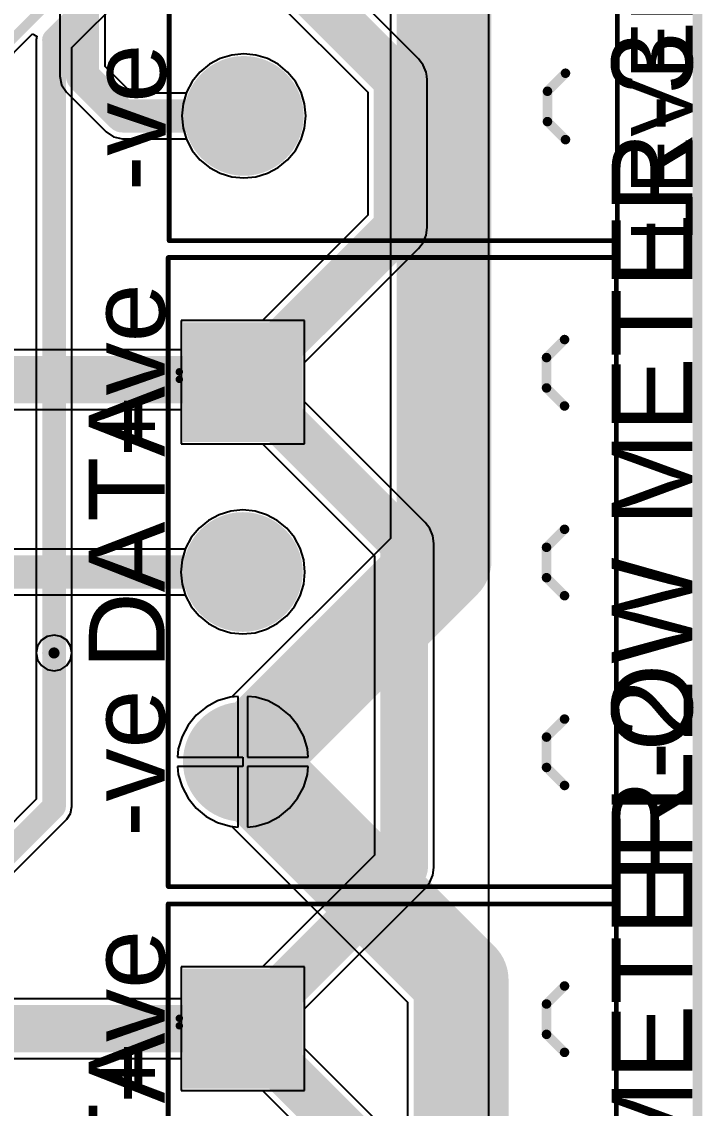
# Model space of a CAD drawing. Header units: millimetres. Extents: x 0 to 214, y 0 to 214.
# Drawn here: x 6.097 to 6.814, y 1.591 to 2.736 of the extents above; entities that cross this region are included whole.
import ezdxf

# ---------------------------------------------------------------- set-up
doc = ezdxf.new("R2010")
doc.units = ezdxf.units.MM
doc.header["$MEASUREMENT"] = 0
for name, color, linetype in [('BottomLayer', 5, 'Continuous'), ('BottomSolder', 6, 'Continuous'), ('Mechanical2', 216, 'Continuous'), ('MultiLayer', 9, 'Continuous'), ('PadHoleLayer', 156, 'Continuous'), ('TopLayer', 1, 'Continuous'), ('TopOverlay', 2, 'Continuous'), ('TopSolder', 216, 'Continuous'), ('ViaHoleLayer', 16, 'Continuous')]:
    doc.layers.add(name, color=color, linetype=linetype)
doc.styles.add('Arial', font='', dxfattribs={"height": 0.2})
doc.styles.get('Arial').set_extended_font_data('Arial')

# ---------------------------------------------------------------- blocks, each defined once
blk = doc.blocks.new('TBP01R1_508_03BE_173')
at = {"layer": 'BottomLayer'}
blk.add_hatch(color=5, dxfattribs=at).paths.add_polyline_path([(-0.1591, 0.0591), (-0.0409, 0.0591), (-0.0409, -0.0591), (-0.1591, -0.0591)])
h = blk.add_hatch(color=5, dxfattribs=at)
edge = h.paths.add_edge_path()
edge.add_arc((0.1, 0), 0.0591, 0, 360)
h = blk.add_hatch(color=5, dxfattribs=at)
edge = h.paths.add_edge_path()
edge.add_arc((0.3, 0), 0.0591, 0, 360)
at = {"layer": 'BottomSolder'}
blk.add_hatch(color=6, dxfattribs=at).paths.add_polyline_path([(-0.1631, 0.0631), (-0.0369, 0.0631), (-0.0369, -0.0631), (-0.1631, -0.0631)])
h = blk.add_hatch(color=6, dxfattribs=at)
edge = h.paths.add_edge_path()
edge.add_arc((0.1, 0), 0.0631, 0, 360)
h = blk.add_hatch(color=6, dxfattribs=at)
edge = h.paths.add_edge_path()
edge.add_arc((0.3, 0), 0.0631, 0, 360)
at = {"layer": 'MultiLayer'}
blk.add_hatch(color=9, dxfattribs=at).paths.add_polyline_path([(-0.1591, 0.0591), (-0.0409, 0.0591), (-0.0409, -0.0591), (-0.1591, -0.0591)])
h = blk.add_hatch(color=9, dxfattribs=at)
edge = h.paths.add_edge_path()
edge.add_arc((0.1, 0), 0.0591, 0, 360)
h = blk.add_hatch(color=9, dxfattribs=at)
edge = h.paths.add_edge_path()
edge.add_arc((0.3, 0), 0.0591, 0, 360)
at = {"layer": 'PadHoleLayer'}
h = blk.add_hatch(color=156, dxfattribs=at)
edge = h.paths.add_edge_path()
edge.add_arc((-0.1, 0), 0.0335, 0, 360)
h = blk.add_hatch(color=156, dxfattribs=at)
edge = h.paths.add_edge_path()
edge.add_arc((0.1, 0), 0.0335, 0, 360)
h = blk.add_hatch(color=156, dxfattribs=at)
edge = h.paths.add_edge_path()
edge.add_arc((0.3, 0), 0.0335, 0, 360)
at = {"layer": 'TopLayer'}
blk.add_hatch(color=1, dxfattribs=at).paths.add_polyline_path([(-0.1591, 0.0591), (-0.0409, 0.0591), (-0.0409, -0.0591), (-0.1591, -0.0591)])
h = blk.add_hatch(color=1, dxfattribs=at)
edge = h.paths.add_edge_path()
edge.add_arc((0.1, 0), 0.0591, 0, 360)
h = blk.add_hatch(color=1, dxfattribs=at)
edge = h.paths.add_edge_path()
edge.add_arc((0.3, 0), 0.0591, 0, 360)
at = {"layer": 'TopSolder'}
blk.add_hatch(color=216, dxfattribs=at).paths.add_polyline_path([(-0.1631, 0.0631), (-0.0369, 0.0631), (-0.0369, -0.0631), (-0.1631, -0.0631)])
h = blk.add_hatch(color=216, dxfattribs=at)
edge = h.paths.add_edge_path()
edge.add_arc((0.1, 0), 0.0631, 0, 360)
h = blk.add_hatch(color=216, dxfattribs=at)
edge = h.paths.add_edge_path()
edge.add_arc((0.3, 0), 0.0631, 0, 360)
at = {"layer": 'TopOverlay'}
for points, const_width in [([(-0.2315, -0.0787), (-0.2315, 0.3937)], 0.005), ([(0.4315, 0.3937), (-0.2315, 0.3937)], 0.005), ([(0.4315, -0.0787), (0.4315, 0.3937)], 0.005), ([(-0.126, 0.32), (-0.145, 0.339)], 0.01), ([(-0.094, 0.32), (-0.075, 0.339)], 0.01), ([(0.074, 0.32), (0.055, 0.339)], 0.01), ([(0.074, 0.32), (0.055, 0.339)], 0.01), ([(0.106, 0.32), (0.125, 0.339)], 0.01), ([(0.106, 0.32), (0.125, 0.339)], 0.01), ([(0.274, 0.32), (0.255, 0.339)], 0.01), ([(0.306, 0.32), (0.325, 0.339)], 0.01), ([(-0.094, 0.32), (-0.126, 0.32)], 0.01), ([(0.106, 0.32), (0.074, 0.32)], 0.01), ([(0.106, 0.32), (0.074, 0.32)], 0.01), ([(0.306, 0.32), (0.274, 0.32)], 0.01), ([(0.4315, -0.0787), (-0.2315, -0.0787)], 0.005)]:
    blk.add_lwpolyline(points, dxfattribs=dict(at, const_width=const_width))
for points, const_width in [([(-0.2327, 0.3937, 1), (-0.2302, 0.3937, 1)], 0.0025), ([(-0.2327, 0.3937, 1), (-0.2302, 0.3937, 1)], 0.0025), ([(0.4302, 0.3937, 1), (0.4327, 0.3937, 1)], 0.0025), ([(0.4302, 0.3937, 1), (0.4327, 0.3937, 1)], 0.0025), ([(-0.1475, 0.339, 1), (-0.1425, 0.339, 1)], 0.005), ([(-0.0775, 0.339, 1), (-0.0725, 0.339, 1)], 0.005), ([(0.0525, 0.339, 1), (0.0575, 0.339, 1)], 0.005), ([(0.0525, 0.339, 1), (0.0575, 0.339, 1)], 0.005), ([(0.1225, 0.339, 1), (0.1275, 0.339, 1)], 0.005), ([(0.1225, 0.339, 1), (0.1275, 0.339, 1)], 0.005), ([(0.2525, 0.339, 1), (0.2575, 0.339, 1)], 0.005), ([(0.3225, 0.339, 1), (0.3275, 0.339, 1)], 0.005), ([(-0.1285, 0.32, 1), (-0.1235, 0.32, 1)], 0.005), ([(-0.1285, 0.32, 1), (-0.1235, 0.32, 1)], 0.005), ([(-0.0965, 0.32, 1), (-0.0915, 0.32, 1)], 0.005), ([(-0.0965, 0.32, 1), (-0.0915, 0.32, 1)], 0.005), ([(0.0715, 0.32, 1), (0.0765, 0.32, 1)], 0.005), ([(0.0715, 0.32, 1), (0.0765, 0.32, 1)], 0.005), ([(0.0715, 0.32, 1), (0.0765, 0.32, 1)], 0.005), ([(0.0715, 0.32, 1), (0.0765, 0.32, 1)], 0.005), ([(0.1035, 0.32, 1), (0.1085, 0.32, 1)], 0.005), ([(0.1035, 0.32, 1), (0.1085, 0.32, 1)], 0.005), ([(0.1035, 0.32, 1), (0.1085, 0.32, 1)], 0.005), ([(0.1035, 0.32, 1), (0.1085, 0.32, 1)], 0.005), ([(0.2715, 0.32, 1), (0.2765, 0.32, 1)], 0.005), ([(0.2715, 0.32, 1), (0.2765, 0.32, 1)], 0.005), ([(0.3035, 0.32, 1), (0.3085, 0.32, 1)], 0.005), ([(0.3035, 0.32, 1), (0.3085, 0.32, 1)], 0.005), ([(-0.1031, -0.067, 1), (-0.1109, -0.067, 1)], 0.00787), ([(-0.1129, -0.067, 1), (-0.109, -0.067, 1)], 0.00394), ([(-0.105, -0.067, 1), (-0.1011, -0.067, 1)], 0.00394), ([(-0.2327, -0.0787, 1), (-0.2302, -0.0787, 1)], 0.0025), ([(-0.2327, -0.0787, 1), (-0.2302, -0.0787, 1)], 0.0025), ([(0.4302, -0.0787, 1), (0.4327, -0.0787, 1)], 0.0025), ([(0.4302, -0.0787, 1), (0.4327, -0.0787, 1)], 0.0025)]:
    blk.add_lwpolyline(points, format="xyb", close=True, dxfattribs=dict(at, const_width=const_width))
blk = doc.blocks.new('TBP01R1_508_03BE_174')
at = {"layer": 'BottomLayer'}
blk.add_hatch(color=5, dxfattribs=at).paths.add_polyline_path([(-0.1591, 0.0591), (-0.0409, 0.0591), (-0.0409, -0.0591), (-0.1591, -0.0591)])
h = blk.add_hatch(color=5, dxfattribs=at)
edge = h.paths.add_edge_path()
edge.add_arc((0.1, 0), 0.0591, 0, 360)
h = blk.add_hatch(color=5, dxfattribs=at)
edge = h.paths.add_edge_path()
edge.add_arc((0.3, 0), 0.0591, 0, 360)
at = {"layer": 'BottomSolder'}
blk.add_hatch(color=6, dxfattribs=at).paths.add_polyline_path([(-0.1631, 0.0631), (-0.0369, 0.0631), (-0.0369, -0.0631), (-0.1631, -0.0631)])
h = blk.add_hatch(color=6, dxfattribs=at)
edge = h.paths.add_edge_path()
edge.add_arc((0.1, 0), 0.0631, 0, 360)
h = blk.add_hatch(color=6, dxfattribs=at)
edge = h.paths.add_edge_path()
edge.add_arc((0.3, 0), 0.0631, 0, 360)
at = {"layer": 'MultiLayer'}
blk.add_hatch(color=9, dxfattribs=at).paths.add_polyline_path([(-0.1591, 0.0591), (-0.0409, 0.0591), (-0.0409, -0.0591), (-0.1591, -0.0591)])
h = blk.add_hatch(color=9, dxfattribs=at)
edge = h.paths.add_edge_path()
edge.add_arc((0.1, 0), 0.0591, 0, 360)
h = blk.add_hatch(color=9, dxfattribs=at)
edge = h.paths.add_edge_path()
edge.add_arc((0.3, 0), 0.0591, 0, 360)
at = {"layer": 'PadHoleLayer'}
h = blk.add_hatch(color=156, dxfattribs=at)
edge = h.paths.add_edge_path()
edge.add_arc((-0.1, 0), 0.0335, 0, 360)
h = blk.add_hatch(color=156, dxfattribs=at)
edge = h.paths.add_edge_path()
edge.add_arc((0.1, 0), 0.0335, 0, 360)
h = blk.add_hatch(color=156, dxfattribs=at)
edge = h.paths.add_edge_path()
edge.add_arc((0.3, 0), 0.0335, 0, 360)
at = {"layer": 'TopLayer'}
blk.add_hatch(color=1, dxfattribs=at).paths.add_polyline_path([(-0.1591, 0.0591), (-0.0409, 0.0591), (-0.0409, -0.0591), (-0.1591, -0.0591)])
h = blk.add_hatch(color=1, dxfattribs=at)
edge = h.paths.add_edge_path()
edge.add_arc((0.1, 0), 0.0591, 0, 360)
h = blk.add_hatch(color=1, dxfattribs=at)
edge = h.paths.add_edge_path()
edge.add_arc((0.3, 0), 0.0591, 0, 360)
at = {"layer": 'TopSolder'}
blk.add_hatch(color=216, dxfattribs=at).paths.add_polyline_path([(-0.1631, 0.0631), (-0.0369, 0.0631), (-0.0369, -0.0631), (-0.1631, -0.0631)])
h = blk.add_hatch(color=216, dxfattribs=at)
edge = h.paths.add_edge_path()
edge.add_arc((0.1, 0), 0.0631, 0, 360)
h = blk.add_hatch(color=216, dxfattribs=at)
edge = h.paths.add_edge_path()
edge.add_arc((0.3, 0), 0.0631, 0, 360)
at = {"layer": 'TopOverlay'}
for points, const_width in [([(-0.2315, -0.0787), (-0.2315, 0.3937)], 0.005), ([(0.4315, 0.3937), (-0.2315, 0.3937)], 0.005), ([(0.4315, -0.0787), (0.4315, 0.3937)], 0.005), ([(-0.126, 0.32), (-0.145, 0.339)], 0.01), ([(-0.094, 0.32), (-0.075, 0.339)], 0.01), ([(0.074, 0.32), (0.055, 0.339)], 0.01), ([(0.074, 0.32), (0.055, 0.339)], 0.01), ([(0.106, 0.32), (0.125, 0.339)], 0.01), ([(0.106, 0.32), (0.125, 0.339)], 0.01), ([(0.274, 0.32), (0.255, 0.339)], 0.01), ([(0.306, 0.32), (0.325, 0.339)], 0.01), ([(-0.094, 0.32), (-0.126, 0.32)], 0.01), ([(0.106, 0.32), (0.074, 0.32)], 0.01), ([(0.106, 0.32), (0.074, 0.32)], 0.01), ([(0.306, 0.32), (0.274, 0.32)], 0.01), ([(0.4315, -0.0787), (-0.2315, -0.0787)], 0.005)]:
    blk.add_lwpolyline(points, dxfattribs=dict(at, const_width=const_width))
for points, const_width in [([(-0.2327, 0.3937, 1), (-0.2302, 0.3937, 1)], 0.0025), ([(-0.2327, 0.3937, 1), (-0.2302, 0.3937, 1)], 0.0025), ([(0.4302, 0.3937, 1), (0.4327, 0.3937, 1)], 0.0025), ([(0.4302, 0.3937, 1), (0.4327, 0.3937, 1)], 0.0025), ([(-0.1475, 0.339, 1), (-0.1425, 0.339, 1)], 0.005), ([(-0.0775, 0.339, 1), (-0.0725, 0.339, 1)], 0.005), ([(0.0525, 0.339, 1), (0.0575, 0.339, 1)], 0.005), ([(0.0525, 0.339, 1), (0.0575, 0.339, 1)], 0.005), ([(0.1225, 0.339, 1), (0.1275, 0.339, 1)], 0.005), ([(0.1225, 0.339, 1), (0.1275, 0.339, 1)], 0.005), ([(0.2525, 0.339, 1), (0.2575, 0.339, 1)], 0.005), ([(0.3225, 0.339, 1), (0.3275, 0.339, 1)], 0.005), ([(-0.1285, 0.32, 1), (-0.1235, 0.32, 1)], 0.005), ([(-0.1285, 0.32, 1), (-0.1235, 0.32, 1)], 0.005), ([(-0.0965, 0.32, 1), (-0.0915, 0.32, 1)], 0.005), ([(-0.0965, 0.32, 1), (-0.0915, 0.32, 1)], 0.005), ([(0.0715, 0.32, 1), (0.0765, 0.32, 1)], 0.005), ([(0.0715, 0.32, 1), (0.0765, 0.32, 1)], 0.005), ([(0.0715, 0.32, 1), (0.0765, 0.32, 1)], 0.005), ([(0.0715, 0.32, 1), (0.0765, 0.32, 1)], 0.005), ([(0.1035, 0.32, 1), (0.1085, 0.32, 1)], 0.005), ([(0.1035, 0.32, 1), (0.1085, 0.32, 1)], 0.005), ([(0.1035, 0.32, 1), (0.1085, 0.32, 1)], 0.005), ([(0.1035, 0.32, 1), (0.1085, 0.32, 1)], 0.005), ([(0.2715, 0.32, 1), (0.2765, 0.32, 1)], 0.005), ([(0.2715, 0.32, 1), (0.2765, 0.32, 1)], 0.005), ([(0.3035, 0.32, 1), (0.3085, 0.32, 1)], 0.005), ([(0.3035, 0.32, 1), (0.3085, 0.32, 1)], 0.005), ([(-0.1031, -0.067, 1), (-0.1109, -0.067, 1)], 0.00787), ([(-0.1129, -0.067, 1), (-0.109, -0.067, 1)], 0.00394), ([(-0.105, -0.067, 1), (-0.1011, -0.067, 1)], 0.00394), ([(-0.2327, -0.0787, 1), (-0.2302, -0.0787, 1)], 0.0025), ([(-0.2327, -0.0787, 1), (-0.2302, -0.0787, 1)], 0.0025), ([(0.4302, -0.0787, 1), (0.4327, -0.0787, 1)], 0.0025), ([(0.4302, -0.0787, 1), (0.4327, -0.0787, 1)], 0.0025)]:
    blk.add_lwpolyline(points, format="xyb", close=True, dxfattribs=dict(at, const_width=const_width))
blk = doc.blocks.new('TBP01R1_508_02BE_178')
at = {"layer": 'BottomLayer'}
blk.add_hatch(color=5, dxfattribs=at).paths.add_polyline_path([(-0.1591, 0.0591), (-0.0409, 0.0591), (-0.0409, -0.0591), (-0.1591, -0.0591)])
h = blk.add_hatch(color=5, dxfattribs=at)
edge = h.paths.add_edge_path()
edge.add_arc((0.1, 0), 0.0591, 0, 360)
at = {"layer": 'BottomSolder'}
blk.add_hatch(color=6, dxfattribs=at).paths.add_polyline_path([(-0.1631, 0.0631), (-0.0369, 0.0631), (-0.0369, -0.0631), (-0.1631, -0.0631)])
h = blk.add_hatch(color=6, dxfattribs=at)
edge = h.paths.add_edge_path()
edge.add_arc((0.1, 0), 0.0631, 0, 360)
at = {"layer": 'MultiLayer'}
blk.add_hatch(color=9, dxfattribs=at).paths.add_polyline_path([(-0.1591, 0.0591), (-0.0409, 0.0591), (-0.0409, -0.0591), (-0.1591, -0.0591)])
h = blk.add_hatch(color=9, dxfattribs=at)
edge = h.paths.add_edge_path()
edge.add_arc((0.1, 0), 0.0591, 0, 360)
at = {"layer": 'PadHoleLayer'}
h = blk.add_hatch(color=156, dxfattribs=at)
edge = h.paths.add_edge_path()
edge.add_arc((-0.1, 0), 0.0335, 0, 360)
h = blk.add_hatch(color=156, dxfattribs=at)
edge = h.paths.add_edge_path()
edge.add_arc((0.1, 0), 0.0335, 0, 360)
at = {"layer": 'TopLayer'}
blk.add_hatch(color=1, dxfattribs=at).paths.add_polyline_path([(-0.1591, 0.0591), (-0.0409, 0.0591), (-0.0409, -0.0591), (-0.1591, -0.0591)])
h = blk.add_hatch(color=1, dxfattribs=at)
edge = h.paths.add_edge_path()
edge.add_arc((0.1, 0), 0.0591, 0, 360)
at = {"layer": 'TopSolder'}
blk.add_hatch(color=216, dxfattribs=at).paths.add_polyline_path([(-0.1631, 0.0631), (-0.0369, 0.0631), (-0.0369, -0.0631), (-0.1631, -0.0631)])
h = blk.add_hatch(color=216, dxfattribs=at)
edge = h.paths.add_edge_path()
edge.add_arc((0.1, 0), 0.0631, 0, 360)
at = {"layer": 'TopOverlay'}
for points, const_width in [([(0.2315, 0.3937), (-0.2315, 0.3937)], 0.005), ([(-0.2315, -0.0787), (-0.2315, 0.3937)], 0.005), ([(0.2315, -0.0787), (0.2315, 0.3937)], 0.005), ([(-0.126, 0.32), (-0.145, 0.339)], 0.01), ([(-0.094, 0.32), (-0.075, 0.339)], 0.01), ([(0.074, 0.32), (0.055, 0.339)], 0.01), ([(0.074, 0.32), (0.055, 0.339)], 0.01), ([(0.106, 0.32), (0.125, 0.339)], 0.01), ([(0.106, 0.32), (0.125, 0.339)], 0.01), ([(-0.094, 0.32), (-0.126, 0.32)], 0.01), ([(0.106, 0.32), (0.074, 0.32)], 0.01), ([(0.106, 0.32), (0.074, 0.32)], 0.01), ([(0.2315, -0.0787), (-0.2315, -0.0787)], 0.005)]:
    blk.add_lwpolyline(points, dxfattribs=dict(at, const_width=const_width))
for points, const_width in [([(-0.2327, 0.3937, 1), (-0.2302, 0.3937, 1)], 0.0025), ([(-0.2327, 0.3937, 1), (-0.2302, 0.3937, 1)], 0.0025), ([(0.2302, 0.3937, 1), (0.2327, 0.3937, 1)], 0.0025), ([(0.2302, 0.3937, 1), (0.2327, 0.3937, 1)], 0.0025), ([(-0.1475, 0.339, 1), (-0.1425, 0.339, 1)], 0.005), ([(-0.0775, 0.339, 1), (-0.0725, 0.339, 1)], 0.005), ([(0.0525, 0.339, 1), (0.0575, 0.339, 1)], 0.005), ([(0.0525, 0.339, 1), (0.0575, 0.339, 1)], 0.005), ([(0.1225, 0.339, 1), (0.1275, 0.339, 1)], 0.005), ([(0.1225, 0.339, 1), (0.1275, 0.339, 1)], 0.005), ([(-0.1285, 0.32, 1), (-0.1235, 0.32, 1)], 0.005), ([(-0.1285, 0.32, 1), (-0.1235, 0.32, 1)], 0.005), ([(-0.0965, 0.32, 1), (-0.0915, 0.32, 1)], 0.005), ([(-0.0965, 0.32, 1), (-0.0915, 0.32, 1)], 0.005), ([(0.0715, 0.32, 1), (0.0765, 0.32, 1)], 0.005), ([(0.0715, 0.32, 1), (0.0765, 0.32, 1)], 0.005), ([(0.0715, 0.32, 1), (0.0765, 0.32, 1)], 0.005), ([(0.0715, 0.32, 1), (0.0765, 0.32, 1)], 0.005), ([(0.1035, 0.32, 1), (0.1085, 0.32, 1)], 0.005), ([(0.1035, 0.32, 1), (0.1085, 0.32, 1)], 0.005), ([(0.1035, 0.32, 1), (0.1085, 0.32, 1)], 0.005), ([(0.1035, 0.32, 1), (0.1085, 0.32, 1)], 0.005), ([(-0.1031, -0.067, 1), (-0.1109, -0.067, 1)], 0.00787), ([(-0.1129, -0.067, 1), (-0.109, -0.067, 1)], 0.00394), ([(-0.105, -0.067, 1), (-0.1011, -0.067, 1)], 0.00394), ([(-0.2327, -0.0787, 1), (-0.2302, -0.0787, 1)], 0.0025), ([(-0.2327, -0.0787, 1), (-0.2302, -0.0787, 1)], 0.0025), ([(0.2302, -0.0787, 1), (0.2327, -0.0787, 1)], 0.0025), ([(0.2302, -0.0787, 1), (0.2327, -0.0787, 1)], 0.0025)]:
    blk.add_lwpolyline(points, format="xyb", close=True, dxfattribs=dict(at, const_width=const_width))

msp = doc.modelspace()

# ---------------------------------------------------------------- hatches: boundary and pattern name
at = {"layer": 'BottomLayer'}
h = msp.add_hatch(color=5, dxfattribs=at)
edge = h.paths.add_edge_path()
edge.add_arc((6.131, 2.071), 0.0118, 0, 360)
at = {"layer": 'BottomSolder'}
h = msp.add_hatch(color=6, dxfattribs=at)
edge = h.paths.add_edge_path()
edge.add_arc((6.131, 2.071), 0.00591, 0, 360)
at = {"layer": 'TopLayer'}
h = msp.add_hatch(color=1, dxfattribs=at)
edge = h.paths.add_edge_path()
edge.add_arc((6.131, 2.071), 0.0118, 0, 360)
at = {"layer": 'TopSolder'}
h = msp.add_hatch(color=216, dxfattribs=at)
edge = h.paths.add_edge_path()
edge.add_arc((6.131, 2.071), 0.00591, 0, 360)
at = {"layer": 'ViaHoleLayer'}
h = msp.add_hatch(color=16, dxfattribs=at)
edge = h.paths.add_edge_path()
edge.add_arc((6.131, 2.071), 0.00591, 0, 360)

# ---------------------------------------------------------------- linework, layer by layer
at = {"layer": 'BottomLayer'}
for p, q in [((6.4855, 3.4512), (6.4855, 2.1917)), ((6.1499, 2.7092), (6.2609, 2.8203)), ((5.8749, 2.4901), (6.1083, 2.7235)), ((6.1083, 2.7235), (6.1129, 2.721)), ((6.1129, 2.721), (6.1121, 2.717)), ((6.1121, 2.717), (6.1121, 2.071)), ((6.1499, 2.071), (6.1499, 2.7092)), ((6.2947, 2.6914), (6.2848, 2.6832)), ((6.306, 2.6974), (6.2947, 2.6914)), ((6.3182, 2.7011), (6.306, 2.6974)), ((6.331, 2.7024), (6.3182, 2.7011)), ((6.3438, 2.7011), (6.331, 2.7024)), ((6.356, 2.6974), (6.3438, 2.7011)), ((6.3673, 2.6914), (6.356, 2.6974)), ((6.3772, 2.6832), (6.3673, 2.6914)), ((6.2848, 2.6832), (6.2766, 2.6733)), ((6.3854, 2.6733), (6.3772, 2.6832)), ((6.2766, 2.6733), (6.2706, 2.662)), ((6.3914, 2.662), (6.3854, 2.6733)), ((6.2706, 2.662), (6.2669, 2.6498)), ((6.3951, 2.6498), (6.3914, 2.662)), ((6.2669, 2.6498), (6.2656, 2.637)), ((6.3964, 2.637), (6.3951, 2.6498)), ((6.2656, 2.637), (6.2669, 2.6242)), ((6.3951, 2.6242), (6.3964, 2.637)), ((6.2669, 2.6242), (6.2706, 2.612)), ((6.3914, 2.612), (6.3951, 2.6242)), ((6.2706, 2.612), (6.2766, 2.6007)), ((6.3854, 2.6007), (6.3914, 2.612)), ((6.2766, 2.6007), (6.2848, 2.5908)), ((6.3772, 2.5908), (6.3854, 2.6007)), ((6.2848, 2.5908), (6.2947, 2.5826)), ((6.3673, 2.5826), (6.3772, 2.5908)), ((6.2947, 2.5826), (6.306, 2.5766)), ((6.306, 2.5766), (6.3182, 2.5729)), ((6.3438, 2.5729), (6.356, 2.5766)), ((6.356, 2.5766), (6.3673, 2.5826)), ((6.3182, 2.5729), (6.331, 2.5716)), ((6.331, 2.5716), (6.3438, 2.5729)), ((6.3951, 2.4214), (6.2649, 2.4214)), ((6.2649, 2.4214), (6.2649, 2.2913)), ((6.3951, 2.2913), (6.3951, 2.4214)), ((6.2649, 2.2913), (6.3951, 2.2913)), ((6.33, 2.2217), (6.3172, 2.2204)), ((6.3428, 2.2204), (6.33, 2.2217)), ((6.2937, 2.2107), (6.2838, 2.2026)), ((6.305, 2.2167), (6.2937, 2.2107)), ((6.3172, 2.2204), (6.305, 2.2167)), ((6.355, 2.2167), (6.3428, 2.2204)), ((6.3663, 2.2107), (6.355, 2.2167)), ((6.3762, 2.2026), (6.3663, 2.2107)), ((6.2838, 2.2026), (6.2756, 2.1927)), ((6.3844, 2.1927), (6.3762, 2.2026)), ((6.2756, 2.1927), (6.2696, 2.1813)), ((6.4855, 2.1917), (6.3184, 2.0246)), ((6.3904, 2.1813), (6.3844, 2.1927)), ((6.2696, 2.1813), (6.2659, 2.1691)), ((6.3941, 2.1691), (6.3904, 2.1813)), ((6.2659, 2.1691), (6.2646, 2.1563)), ((6.3954, 2.1563), (6.3941, 2.1691)), ((6.2646, 2.1563), (6.2659, 2.1436)), ((6.3941, 2.1436), (6.3954, 2.1563)), ((6.2659, 2.1436), (6.2696, 2.1313)), ((6.3904, 2.1313), (6.3941, 2.1436)), ((6.2696, 2.1313), (6.2756, 2.12)), ((6.3844, 2.12), (6.3904, 2.1313)), ((6.2756, 2.12), (6.2838, 2.1101)), ((6.3762, 2.1101), (6.3844, 2.12)), ((6.2838, 2.1101), (6.2937, 2.102)), ((6.3663, 2.102), (6.3762, 2.1101)), ((6.2937, 2.102), (6.305, 2.0959)), ((6.305, 2.0959), (6.3172, 2.0922)), ((6.3428, 2.0922), (6.355, 2.0959)), ((6.355, 2.0959), (6.3663, 2.102)), ((6.3172, 2.0922), (6.33, 2.091)), ((6.33, 2.091), (6.3428, 2.0922)), ((6.1121, 2.071), (6.1136, 2.0638)), ((6.1136, 2.0638), (6.1177, 2.0577)), ((6.1443, 2.0577), (6.1484, 2.0638)), ((6.1484, 2.0638), (6.1499, 2.071)), ((6.1177, 2.0577), (6.1238, 2.0536)), ((6.1238, 2.0536), (6.131, 2.0521)), ((6.131, 2.0521), (6.1382, 2.0536)), ((6.1382, 2.0536), (6.1443, 2.0577)), ((6.3034, 2.0204), (6.2914, 2.014)), ((6.3165, 2.0244), (6.3034, 2.0204)), ((6.3184, 2.0246), (6.3165, 2.0244)), ((6.2809, 2.0054), (6.2723, 1.9949)), ((6.2914, 2.014), (6.2809, 2.0054)), ((6.2723, 1.9949), (6.2659, 1.9829)), ((6.2659, 1.9829), (6.2619, 1.9699)), ((6.2619, 1.9699), (6.2611, 1.9613)), ((6.2611, 1.9613), (6.33, 1.9613)), ((6.33, 1.9613), (6.33, 1.9513)), ((6.33, 1.9513), (6.2611, 1.9513)), ((6.2611, 1.9513), (6.2619, 1.9428)), ((6.2619, 1.9428), (6.2659, 1.9298)), ((6.2659, 1.9298), (6.2723, 1.9178)), ((6.2723, 1.9178), (6.2809, 1.9073)), ((6.2809, 1.9073), (6.2914, 1.8986)), ((6.2914, 1.8986), (6.3034, 1.8922)), ((6.3034, 1.8922), (6.3165, 1.8883)), ((6.3165, 1.8883), (6.3184, 1.8881)), ((6.3184, 1.8881), (6.5035, 1.7029)), ((6.3951, 1.7401), (6.2649, 1.7401)), ((6.2649, 1.7401), (6.2649, 1.6099)), ((6.3951, 1.6099), (6.3951, 1.7401)), ((6.5035, 1.7029), (6.5035, 1.5284)), ((6.2649, 1.6099), (6.3951, 1.6099))]:
    msp.add_line(p, q, dxfattribs=at)
for points, const_width in [([(6.542, 3.629), (6.542, 2.1683)], 0.1), ([(5.867, 2.498), (6.204, 2.835)], 0.01), ([(6.131, 2.717), (6.251, 2.837)], 0.025), ([(6.131, 2.071), (6.131, 2.717)], 0.025), ([(6.33, 1.9563), (6.542, 2.1683)], 0.1), ([(6.33, 1.9563), (6.56, 1.7263)], 0.1), ([(6.56, 1.505), (6.56, 1.7263)], 0.1)]:
    msp.add_lwpolyline(points, dxfattribs=dict(at, const_width=const_width))
for points, const_width in [([(6.1247, 2.717, 1), (6.1372, 2.717, 1)], 0.0125), ([(6.1247, 2.717, 1), (6.1372, 2.717, 1)], 0.0125), ([(6.517, 2.1683, 1), (6.567, 2.1683, 1)], 0.05), ([(6.517, 2.1683, 1), (6.567, 2.1683, 1)], 0.05), ([(6.1247, 2.071, 1), (6.1372, 2.071, 1)], 0.0125), ([(6.305, 1.9563, 1), (6.355, 1.9563, 1)], 0.05), ([(6.305, 1.9563, 1), (6.355, 1.9563, 1)], 0.05), ([(6.535, 1.7263, 1), (6.585, 1.7263, 1)], 0.05), ([(6.535, 1.7263, 1), (6.585, 1.7263, 1)], 0.05)]:
    msp.add_lwpolyline(points, format="xyb", close=True, dxfattribs=dict(at, const_width=const_width))
at = {"layer": 'Mechanical2', "const_width": 0.01}
msp.add_lwpolyline([(6.8091, -0.1058), (6.8091, 4.3161)], dxfattribs=at)
at = {"layer": 'TopLayer'}
for p, q in [((6.589, 3.3035), (6.589, 0.7854)), ((6.185, 2.6889), (6.185, 2.891)), ((6.137, 2.8811), (6.137, 2.679)), ((6.5151, 2.6971), (6.3961, 2.8162)), ((6.3518, 2.7719), (6.4617, 2.662)), ((6.2947, 2.6914), (6.2848, 2.6832)), ((6.306, 2.6974), (6.2947, 2.6914)), ((6.3182, 2.7011), (6.306, 2.6974)), ((6.331, 2.7024), (6.3182, 2.7011)), ((6.3438, 2.7011), (6.331, 2.7024)), ((6.356, 2.6974), (6.3438, 2.7011)), ((6.3673, 2.6914), (6.356, 2.6974)), ((6.3772, 2.6832), (6.3673, 2.6914)), ((6.5201, 2.6906), (6.5151, 2.6971)), ((6.2129, 2.661), (6.185, 2.6889)), ((6.2848, 2.6832), (6.2766, 2.6733)), ((6.3854, 2.6733), (6.3772, 2.6832)), ((6.5232, 2.6831), (6.5201, 2.6906)), ((6.5237, 2.679), (6.5232, 2.6831)), ((6.137, 2.679), (6.137, 2.679)), ((6.137, 2.679), (6.1389, 2.6698)), ((6.1389, 2.6698), (6.1441, 2.6621)), ((6.2766, 2.6733), (6.2706, 2.662)), ((6.3914, 2.662), (6.3854, 2.6733)), ((6.5243, 2.675), (6.5237, 2.679)), ((6.5243, 2.5193), (6.5243, 2.675)), ((6.5243, 2.675), (6.5243, 2.675)), ((6.1441, 2.6621), (6.1861, 2.6201)), ((6.2703, 2.661), (6.2129, 2.661)), ((6.2706, 2.662), (6.2703, 2.661)), ((6.3951, 2.6498), (6.3914, 2.662)), ((6.4617, 2.662), (6.4617, 2.5323)), ((6.3964, 2.637), (6.3951, 2.6498)), ((6.3951, 2.6242), (6.3964, 2.637)), ((6.3914, 2.612), (6.3951, 2.6242)), ((6.1861, 2.6201), (6.1861, 2.6201)), ((6.1861, 2.6201), (6.1938, 2.6149)), ((6.1938, 2.6149), (6.203, 2.613)), ((6.203, 2.613), (6.203, 2.613)), ((6.203, 2.613), (6.2703, 2.613)), ((6.2703, 2.613), (6.2706, 2.612)), ((6.2706, 2.612), (6.2766, 2.6007)), ((6.3854, 2.6007), (6.3914, 2.612)), ((6.2766, 2.6007), (6.2848, 2.5908)), ((6.3772, 2.5908), (6.3854, 2.6007)), ((6.2848, 2.5908), (6.2947, 2.5826)), ((6.3673, 2.5826), (6.3772, 2.5908)), ((6.2947, 2.5826), (6.306, 2.5766)), ((6.306, 2.5766), (6.3182, 2.5729)), ((6.3438, 2.5729), (6.356, 2.5766)), ((6.356, 2.5766), (6.3673, 2.5826)), ((6.3182, 2.5729), (6.331, 2.5716)), ((6.331, 2.5716), (6.3438, 2.5729)), ((6.4617, 2.5323), (6.3508, 2.4214)), ((6.5232, 2.5112), (6.5243, 2.5193)), ((6.5201, 2.5037), (6.5232, 2.5112)), ((6.3951, 2.3772), (6.5151, 2.4972)), ((6.5151, 2.4972), (6.5201, 2.5037)), ((6.3508, 2.4214), (6.2649, 2.4214)), ((6.2649, 2.4214), (6.2649, 2.3903)), ((6.2649, 2.3903), (5.95, 2.3903)), ((6.3951, 2.3355), (6.3951, 2.3772)), ((5.95, 2.3277), (6.2649, 2.3277)), ((6.2649, 2.3277), (6.2649, 2.2913)), ((6.5221, 2.2084), (6.3951, 2.3355)), ((6.2649, 2.2913), (6.3508, 2.2913)), ((6.3508, 2.2913), (6.4687, 2.1734)), ((6.33, 2.2217), (6.3172, 2.2204)), ((6.3428, 2.2204), (6.33, 2.2217)), ((6.2937, 2.2107), (6.2838, 2.2026)), ((6.305, 2.2167), (6.2937, 2.2107)), ((6.3172, 2.2204), (6.305, 2.2167)), ((6.355, 2.2167), (6.3428, 2.2204)), ((6.3663, 2.2107), (6.355, 2.2167)), ((6.3762, 2.2026), (6.3663, 2.2107)), ((6.2838, 2.2026), (6.2756, 2.1927)), ((6.3844, 2.1927), (6.3762, 2.2026)), ((6.5271, 2.202), (6.5221, 2.2084)), ((6.5302, 2.1944), (6.5271, 2.202)), ((6.2756, 2.1927), (6.2696, 2.1813)), ((6.3904, 2.1813), (6.3844, 2.1927)), ((6.5313, 2.1863), (6.5302, 2.1944)), ((6.2693, 2.1803), (5.9956, 2.1803)), ((6.2696, 2.1813), (6.2693, 2.1803)), ((6.3941, 2.1691), (6.3904, 2.1813)), ((6.5313, 1.845), (6.5313, 2.1863)), ((6.5313, 2.1863), (6.5313, 2.1863)), ((6.3954, 2.1563), (6.3941, 2.1691)), ((6.4687, 2.1734), (6.4687, 1.858)), ((6.3941, 2.1436), (6.3954, 2.1563)), ((6.3904, 2.1313), (6.3941, 2.1436)), ((5.9857, 2.1324), (6.2693, 2.1324)), ((6.2693, 2.1324), (6.2696, 2.1313)), ((6.2696, 2.1313), (6.2756, 2.12)), ((6.3844, 2.12), (6.3904, 2.1313)), ((6.2756, 2.12), (6.2838, 2.1101)), ((6.3762, 2.1101), (6.3844, 2.12)), ((6.2838, 2.1101), (6.2937, 2.102)), ((6.3663, 2.102), (6.3762, 2.1101)), ((6.2937, 2.102), (6.305, 2.0959)), ((6.305, 2.0959), (6.3172, 2.0922)), ((6.3428, 2.0922), (6.355, 2.0959)), ((6.355, 2.0959), (6.3663, 2.102)), ((6.1177, 2.0843), (6.1136, 2.0782)), ((6.1238, 2.0884), (6.1177, 2.0843)), ((6.131, 2.0899), (6.1238, 2.0884)), ((6.1382, 2.0884), (6.131, 2.0899)), ((6.1443, 2.0843), (6.1382, 2.0884)), ((6.1484, 2.0782), (6.1443, 2.0843)), ((6.3172, 2.0922), (6.33, 2.091)), ((6.33, 2.091), (6.3428, 2.0922)), ((6.1136, 2.0782), (6.1121, 2.071)), ((6.1499, 2.071), (6.1484, 2.0782)), ((6.1121, 2.071), (6.1121, 1.9168)), ((6.1499, 1.909), (6.1499, 2.071)), ((6.3034, 2.0204), (6.2914, 2.014)), ((6.3165, 2.0244), (6.3034, 2.0204)), ((6.325, 2.0252), (6.3165, 2.0244)), ((6.325, 1.9613), (6.325, 2.0252)), ((6.3435, 2.0244), (6.335, 2.0252)), ((6.335, 2.0252), (6.335, 1.9613)), ((6.3566, 2.0204), (6.3435, 2.0244)), ((6.3686, 2.014), (6.3566, 2.0204)), ((6.2809, 2.0054), (6.2723, 1.9949)), ((6.2914, 2.014), (6.2809, 2.0054)), ((6.3791, 2.0054), (6.3686, 2.014)), ((6.3877, 1.9949), (6.3791, 2.0054)), ((6.2723, 1.9949), (6.2659, 1.9829)), ((6.3941, 1.9829), (6.3877, 1.9949)), ((6.2659, 1.9829), (6.2619, 1.9699)), ((6.3981, 1.9699), (6.3941, 1.9829)), ((6.2619, 1.9699), (6.2611, 1.9613)), ((6.3989, 1.9613), (6.3981, 1.9699)), ((6.2611, 1.9613), (6.325, 1.9613)), ((6.335, 1.9613), (6.3989, 1.9613)), ((6.325, 1.9513), (6.2611, 1.9513)), ((6.2611, 1.9513), (6.2619, 1.9428)), ((6.325, 1.8874), (6.325, 1.9513)), ((6.3989, 1.9513), (6.335, 1.9513)), ((6.335, 1.9513), (6.335, 1.8874)), ((6.3981, 1.9428), (6.3989, 1.9513)), ((6.2619, 1.9428), (6.2659, 1.9298)), ((6.3941, 1.9298), (6.3981, 1.9428)), ((6.2659, 1.9298), (6.2723, 1.9178)), ((6.3877, 1.9178), (6.3941, 1.9298)), ((6.1121, 1.9168), (6.0201, 1.8247)), ((6.2723, 1.9178), (6.2809, 1.9073)), ((6.3791, 1.9073), (6.3877, 1.9178)), ((6.1443, 1.8957), (6.1484, 1.9018)), ((6.1484, 1.9018), (6.1499, 1.909)), ((6.2809, 1.9073), (6.2914, 1.8986)), ((6.3686, 1.8986), (6.3791, 1.9073)), ((6.0163, 1.7677), (6.1443, 1.8957)), ((6.2914, 1.8986), (6.3034, 1.8922)), ((6.3034, 1.8922), (6.3165, 1.8883)), ((6.3435, 1.8883), (6.3566, 1.8922)), ((6.3566, 1.8922), (6.3686, 1.8986)), ((6.3165, 1.8883), (6.325, 1.8874)), ((6.335, 1.8874), (6.3435, 1.8883)), ((6.4687, 1.858), (6.3508, 1.7401)), ((6.5302, 1.8369), (6.5313, 1.845)), ((6.5313, 1.845), (6.5313, 1.845)), ((6.5271, 1.8294), (6.5302, 1.8369)), ((6.3951, 1.6958), (6.5221, 1.8229)), ((6.5221, 1.8229), (6.5271, 1.8294)), ((6.3508, 1.7401), (6.2649, 1.7401)), ((6.2649, 1.7401), (6.2649, 1.7063)), ((6.2649, 1.7063), (5.951, 1.7063)), ((6.3951, 1.6542), (6.3951, 1.6958)), ((6.5201, 1.5291), (6.3951, 1.6542)), ((5.951, 1.6437), (6.2649, 1.6437)), ((6.2649, 1.6437), (6.2649, 1.6099)), ((6.2649, 1.6099), (6.3508, 1.6099)), ((6.3508, 1.6099), (6.4667, 1.494))]:
    msp.add_line(p, q, dxfattribs=at)
for points, const_width in [([(6.161, 2.679), (6.161, 2.891)], 0.035), ([(6.331, 2.837), (6.493, 2.675)], 0.05), ([(6.161, 2.679), (6.203, 2.637)], 0.035), ([(6.493, 2.5193), (6.493, 2.675)], 0.05), ([(6.203, 2.637), (6.331, 2.637)], 0.035), ([(6.33, 2.3563), (6.493, 2.5193)], 0.05), ([(6.002, 2.359), (6.3273, 2.359)], 0.05), ([(6.3273, 2.359), (6.33, 2.3563)], 0.05), ([(6.33, 2.3563), (6.5, 2.1863)], 0.05), ([(6.5, 1.845), (6.5, 2.1863)], 0.05), ([(5.9857, 2.1563), (6.33, 2.1563)], 0.035), ([(6.131, 1.909), (6.131, 2.071)], 0.025), ([(6.003, 1.781), (6.131, 1.909)], 0.025), ([(6.33, 1.675), (6.5, 1.845)], 0.05), ([(6.002, 1.675), (6.33, 1.675)], 0.05), ([(6.33, 1.675), (6.33, 1.675)], 0.05), ([(6.33, 1.675), (6.498, 1.507)], 0.05)]:
    msp.add_lwpolyline(points, dxfattribs=dict(at, const_width=const_width))
for points, const_width in [([(6.1523, 2.679, 1), (6.1697, 2.679, 1)], 0.0175), ([(6.1523, 2.679, 1), (6.1697, 2.679, 1)], 0.0175), ([(6.4805, 2.675, 1), (6.5055, 2.675, 1)], 0.025), ([(6.4805, 2.675, 1), (6.5055, 2.675, 1)], 0.025), ([(6.1943, 2.637, 1), (6.2118, 2.637, 1)], 0.0175), ([(6.1943, 2.637, 1), (6.2118, 2.637, 1)], 0.0175), ([(6.3223, 2.637, 1), (6.3398, 2.637, 1)], 0.0175), ([(6.4805, 2.5193, 1), (6.5055, 2.5193, 1)], 0.025), ([(6.4805, 2.5193, 1), (6.5055, 2.5193, 1)], 0.025), ([(6.3148, 2.359, 1), (6.3398, 2.359, 1)], 0.025), ([(6.3148, 2.359, 1), (6.3398, 2.359, 1)], 0.025), ([(6.3175, 2.3563, 1), (6.3425, 2.3563, 1)], 0.025), ([(6.3175, 2.3563, 1), (6.3425, 2.3563, 1)], 0.025), ([(6.3175, 2.3563, 1), (6.3425, 2.3563, 1)], 0.025), ([(6.4875, 2.1863, 1), (6.5125, 2.1863, 1)], 0.025), ([(6.4875, 2.1863, 1), (6.5125, 2.1863, 1)], 0.025), ([(6.3213, 2.1563, 1), (6.3388, 2.1563, 1)], 0.0175), ([(6.1247, 2.071, 1), (6.1372, 2.071, 1)], 0.0125), ([(6.1247, 1.909, 1), (6.1372, 1.909, 1)], 0.0125), ([(6.1247, 1.909, 1), (6.1372, 1.909, 1)], 0.0125), ([(6.4875, 1.845, 1), (6.5125, 1.845, 1)], 0.025), ([(6.4875, 1.845, 1), (6.5125, 1.845, 1)], 0.025), ([(6.3175, 1.675, 1), (6.3425, 1.675, 1)], 0.025), ([(6.3175, 1.675, 1), (6.3425, 1.675, 1)], 0.025), ([(6.3175, 1.675, 1), (6.3425, 1.675, 1)], 0.025), ([(6.3175, 1.675, 1), (6.3425, 1.675, 1)], 0.025), ([(6.3175, 1.675, 1), (6.3425, 1.675, 1)], 0.025)]:
    msp.add_lwpolyline(points, format="xyb", close=True, dxfattribs=dict(at, const_width=const_width))

# ---------------------------------------------------------------- block references
at = {"rotation": 270}
for name, p in [('TBP01R1_508_02BE_178', (6.331, 2.737)), ('TBP01R1_508_03BE_173', (6.33, 2.2563)), ('TBP01R1_508_03BE_174', (6.33, 1.575))]:
    msp.add_blockref(name, p, dxfattribs=at)

# ---------------------------------------------------------------- texts
at = {"layer": 'TopOverlay', "style": 'Arial'}
for s, height, p in [('LEVEL SENSOR', 0.065, (6.804, 2.504)), ('FLOW METER-3', 0.085, (6.8037, 1.8287)), ('-ve', 0.08, (6.2487, 2.5578)), ('+ve', 0.08, (6.2477, 2.2772)), ('DATA', 0.08, (6.2476, 2.0542)), ('-ve', 0.08, (6.2477, 1.8772)), ('FLOW METER-2', 0.085, (6.8037, 1.1463)), ('+ve', 0.08, (6.2477, 1.5958)), ('DATA', 0.08, (6.2476, 1.3728))]:
    msp.add_text(s, height=height, rotation=90, dxfattribs=at).set_placement(p)

doc.saveas('drawing.dxf')
